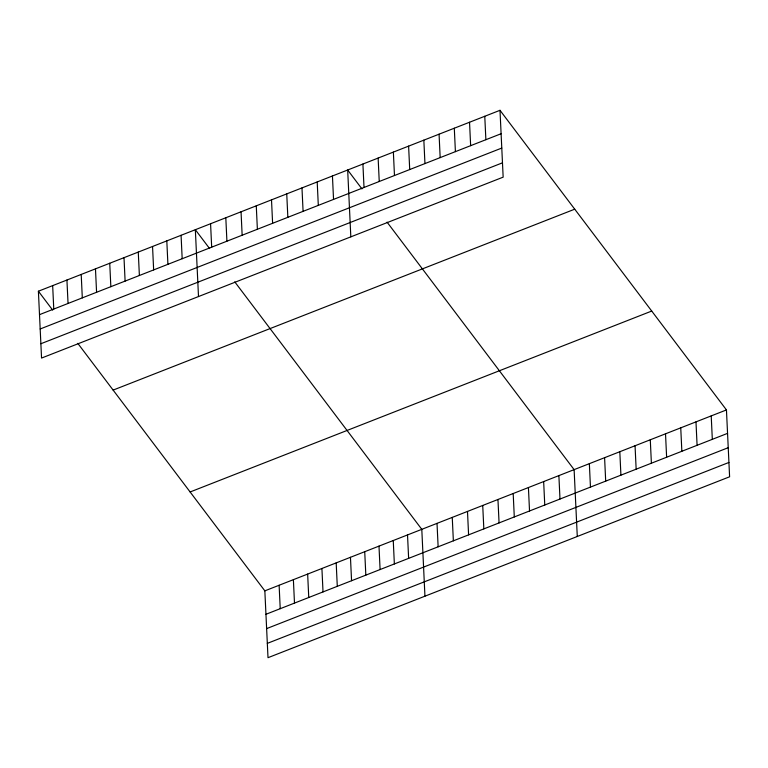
<?xml version="1.0" encoding="UTF-8"?>
<svg xmlns="http://www.w3.org/2000/svg" width="768" height="768" viewBox="0 0 768 768"><rect width="100%" height="100%" fill="white"/><g stroke="black" fill="none" stroke-linecap="round" stroke-linejoin="round"><path stroke-width="1.15" d="M499.997 110.304L503.155 177.149L41.549 358.07L38.4 291.216L499.997 110.304L726.451 409.93L729.6 476.784L268.003 657.696L264.845 590.851L77.798 343.354M39.504 314.65L501.101 133.738M40.176 328.982L501.782 148.061M40.877 343.738L502.474 162.826M113.126 390.096L574.723 209.184M190.118 491.971L651.715 311.059M264.845 590.851L726.451 409.93M265.949 614.285L727.555 433.363M266.63 628.608L728.227 447.696M267.322 643.373L728.928 462.451M361.939 188.88L347.674 170.006L350.822 236.851M387.072 222.144L574.118 469.642L577.277 536.486M209.606 248.582L195.341 229.709L198.499 296.554M234.749 281.846L421.795 529.344L424.944 596.189M38.4 291.216L52.666 310.099M711.216 415.901L712.32 439.334M695.981 421.872L697.085 445.306M680.746 427.843L681.85 451.277M665.52 433.814L666.624 457.248M650.285 439.786L651.389 463.219M635.05 445.757L636.154 469.19M619.814 451.728L620.918 475.162M604.589 457.699L605.693 481.133M589.354 463.67L590.458 487.094M558.883 475.603L559.987 499.037M543.658 481.574L544.762 505.008M528.422 487.546L529.526 510.979M513.187 493.517L514.291 516.95M484.771 116.275L485.875 139.699M497.952 499.488L499.066 522.922M469.536 122.237L470.64 145.67M482.726 505.459L483.83 528.893M454.301 128.208L455.405 151.642M467.491 511.43L468.595 534.864M439.066 134.179L440.17 157.613M452.256 517.402L453.36 540.835M423.84 140.15L424.944 163.584M437.021 523.373L438.134 546.806M408.605 146.122L409.709 169.555M393.37 152.093L394.474 175.526M407.52 534.931L408.634 558.365M378.134 158.064L379.238 181.498M393.254 540.528L394.358 563.952M362.909 164.035L364.013 187.469M378.989 546.115L380.093 569.549M364.723 551.712L365.827 575.136M332.438 175.978L333.542 199.402M350.458 557.299L351.562 580.733M336.182 562.896L337.286 586.32M317.203 181.949L318.307 205.373M321.917 568.483L323.021 591.917M301.978 187.91L303.082 211.344M307.651 574.08L308.755 597.504M286.742 193.882L287.846 217.315M293.386 579.667L294.49 603.101M271.507 199.853L272.611 223.286M279.12 585.264L280.224 608.688M256.272 205.824L257.376 229.258M241.046 211.795L242.15 235.229M225.811 217.766L226.915 241.2M210.576 223.738L211.68 247.171M181.075 235.296L182.179 258.73M166.81 240.893L167.914 264.326M152.544 246.48L153.648 269.914M138.269 252.077L139.382 275.51M124.003 257.664L125.107 281.098M109.738 263.261L110.842 286.694M95.472 268.848L96.576 292.282M81.206 274.445L82.31 297.878M66.931 280.032L68.045 303.466M52.666 285.629L53.77 309.062"/></g></svg>
